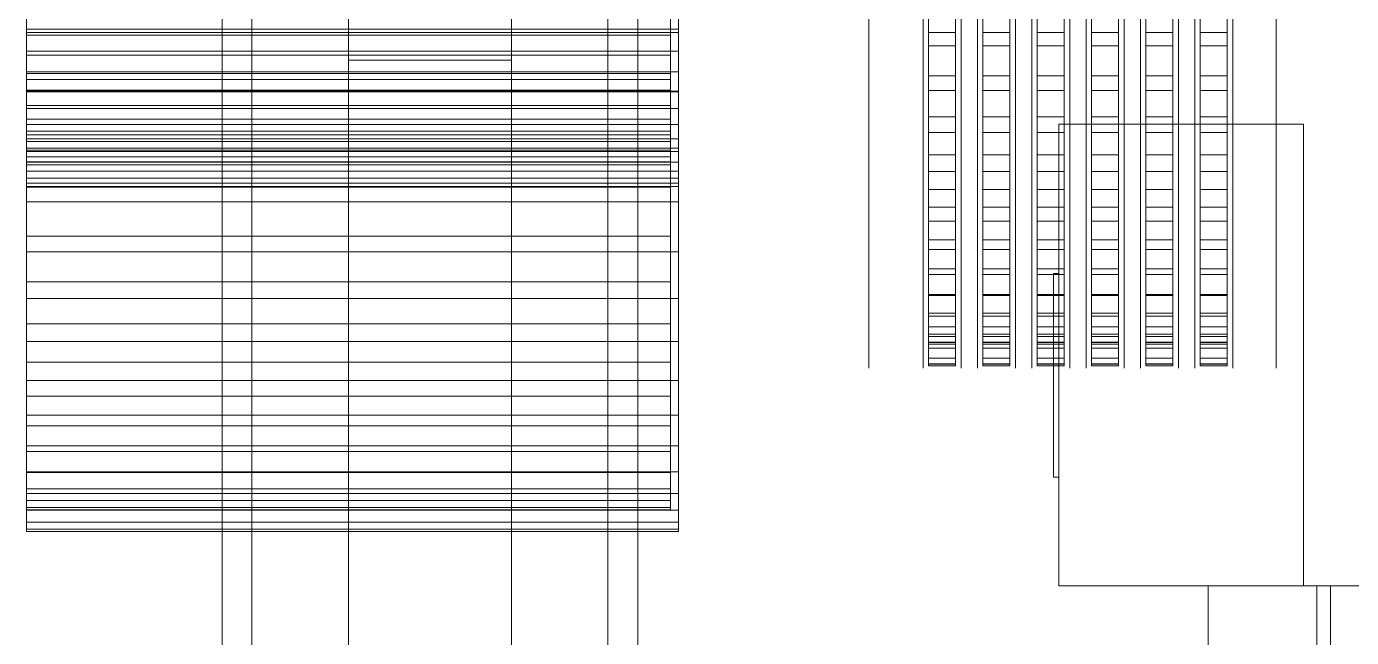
# Model space of a CAD drawing. Header units: millimetres. Extents: x -1970 to 34302, y -80068 to 6837.
# Drawn here: x -1970 to -1482.3, y -34739 to -34514 of the extents above; entities that cross this region are included whole.
import ezdxf

# ---------------------------------------------------------------- set-up
doc = ezdxf.new("R2010")
doc.units = ezdxf.units.MM
for name, color, linetype, lineweight in [('frontal_briquetadora', 7, 'Continuous', 0), ('frontal_mezcladora', 7, 'Continuous', 0), ('frontal_tolva', 7, 'Continuous', 0)]:
    doc.layers.add(name, color=color, linetype=linetype, lineweight=lineweight)

msp = doc.modelspace()

# ---------------------------------------------------------------- linework, layer by layer
at = {"layer": 'frontal_briquetadora'}
for p, q in [((-1970, -34493.494), (-1970, -34516.21)), ((-1730, -34493.494), (-1730, -34516.21)), ((-1660, -34499.116), (-1660, -34515.414)), ((-1640, -34499.116), (-1640, -34515.414)), ((-1638, -34499.229), (-1638, -34516.153)), ((-1628, -34499.229), (-1628, -34516.153)), ((-1626, -34499.116), (-1626, -34515.414)), ((-1620, -34499.116), (-1620, -34515.414)), ((-1618, -34499.229), (-1618, -34516.153)), ((-1608, -34499.229), (-1608, -34516.153)), ((-1606, -34499.116), (-1606, -34515.414)), ((-1600, -34499.116), (-1600, -34515.414)), ((-1598, -34499.229), (-1598, -34516.153)), ((-1588, -34499.229), (-1588, -34516.153)), ((-1586, -34499.116), (-1586, -34515.414)), ((-1580, -34499.116), (-1580, -34515.414)), ((-1578, -34499.229), (-1578, -34516.153)), ((-1568, -34499.229), (-1568, -34516.153)), ((-1566, -34499.116), (-1566, -34515.414)), ((-1560, -34499.116), (-1560, -34515.414)), ((-1558, -34499.229), (-1558, -34516.153)), ((-1548, -34499.229), (-1548, -34516.153)), ((-1546, -34499.116), (-1546, -34515.414)), ((-1540, -34499.116), (-1540, -34515.414)), ((-1538, -34499.229), (-1538, -34516.153)), ((-1528, -34499.229), (-1528, -34516.153)), ((-1526, -34499.116), (-1526, -34515.414)), ((-1510, -34499.116), (-1510, -34515.414)), ((-1638, -34503.727), (-1638, -34521.1)), ((-1638, -34630.227), (-1638, -34504.089)), ((-1628, -34503.727), (-1628, -34521.1)), ((-1628, -34630.227), (-1628, -34504.089)), ((-1618, -34503.727), (-1618, -34521.1)), ((-1618, -34630.227), (-1618, -34504.089)), ((-1608, -34503.727), (-1608, -34521.1)), ((-1608, -34630.227), (-1608, -34504.089)), ((-1598, -34503.727), (-1598, -34521.1)), ((-1598, -34630.227), (-1598, -34504.089)), ((-1588, -34503.727), (-1588, -34521.1)), ((-1588, -34630.227), (-1588, -34504.089)), ((-1578, -34503.727), (-1578, -34521.1)), ((-1578, -34630.227), (-1578, -34504.089)), ((-1568, -34503.727), (-1568, -34521.1)), ((-1568, -34630.227), (-1568, -34504.089)), ((-1558, -34503.727), (-1558, -34521.1)), ((-1558, -34630.227), (-1558, -34504.089)), ((-1548, -34503.727), (-1548, -34521.1)), ((-1548, -34630.227), (-1548, -34504.089)), ((-1538, -34503.727), (-1538, -34521.1)), ((-1538, -34630.227), (-1538, -34504.089)), ((-1528, -34503.727), (-1528, -34521.1)), ((-1528, -34630.227), (-1528, -34504.089)), ((-1970, -34514.934), (-1970, -34506.3)), ((-1970, -34517.193), (-1970, -34509.395)), ((-1733, -34517.193), (-1733, -34509.395)), ((-1730, -34514.934), (-1730, -34506.3)), ((-1660, -34507.535), (-1660, -34527.256)), ((-1510, -34507.535), (-1510, -34527.256)), ((-1970, -34512.184), (-1970, -34533.525)), ((-1970, -34523.074), (-1970, -34514.934)), ((-1970, -34514.934), (-1730, -34514.934)), ((-1733, -34512.184), (-1733, -34533.525)), ((-1730, -34523.074), (-1730, -34514.934)), ((-1640, -34512.628), (-1640, -34527.804)), ((-1638, -34638.207), (-1638, -34512.069)), ((-1628, -34638.207), (-1628, -34512.069)), ((-1626, -34512.628), (-1626, -34527.804)), ((-1620, -34512.628), (-1620, -34527.804)), ((-1618, -34638.207), (-1618, -34512.069)), ((-1608, -34638.207), (-1608, -34512.069)), ((-1606, -34512.628), (-1606, -34527.804)), ((-1600, -34512.628), (-1600, -34527.804)), ((-1598, -34638.207), (-1598, -34512.069)), ((-1588, -34638.207), (-1588, -34512.069)), ((-1586, -34512.628), (-1586, -34527.804)), ((-1580, -34512.628), (-1580, -34527.804)), ((-1578, -34638.207), (-1578, -34512.069)), ((-1568, -34638.207), (-1568, -34512.069)), ((-1566, -34512.628), (-1566, -34527.804)), ((-1560, -34512.628), (-1560, -34527.804)), ((-1558, -34638.207), (-1558, -34512.069)), ((-1548, -34638.207), (-1548, -34512.069)), ((-1546, -34512.628), (-1546, -34527.804)), ((-1540, -34512.628), (-1540, -34527.804)), ((-1538, -34638.207), (-1538, -34512.069)), ((-1528, -34638.207), (-1528, -34512.069)), ((-1526, -34512.628), (-1526, -34527.804)), ((-1970, -34516.21), (-1970, -34538.023)), ((-1970, -34516.21), (-1730, -34516.21)), ((-1970, -34524.49), (-1970, -34517.193)), ((-1970, -34517.193), (-1733, -34517.193)), ((-1733, -34524.49), (-1733, -34517.193)), ((-1730, -34516.21), (-1730, -34538.023)), ((-1660, -34515.414), (-1660, -34530.951)), ((-1640, -34515.414), (-1640, -34530.951)), ((-1638, -34516.153), (-1638, -34532.172)), ((-1638, -34516.153), (-1628, -34516.153)), ((-1628, -34516.153), (-1628, -34532.172)), ((-1626, -34515.414), (-1626, -34530.951)), ((-1620, -34515.414), (-1620, -34530.951)), ((-1618, -34516.153), (-1618, -34532.172)), ((-1618, -34516.153), (-1608, -34516.153)), ((-1608, -34516.153), (-1608, -34532.172)), ((-1606, -34515.414), (-1606, -34530.951)), ((-1600, -34515.414), (-1600, -34530.951)), ((-1598, -34516.153), (-1598, -34532.172)), ((-1598, -34516.153), (-1588, -34516.153)), ((-1588, -34516.153), (-1588, -34532.172)), ((-1586, -34515.414), (-1586, -34530.951)), ((-1580, -34515.414), (-1580, -34530.951)), ((-1578, -34516.153), (-1578, -34532.172)), ((-1578, -34516.153), (-1568, -34516.153)), ((-1568, -34516.153), (-1568, -34532.172)), ((-1566, -34515.414), (-1566, -34530.951)), ((-1560, -34515.414), (-1560, -34530.951)), ((-1558, -34516.153), (-1558, -34532.172)), ((-1558, -34516.153), (-1548, -34516.153)), ((-1548, -34516.153), (-1548, -34532.172)), ((-1546, -34515.414), (-1546, -34530.951)), ((-1540, -34515.414), (-1540, -34530.951)), ((-1538, -34516.153), (-1538, -34532.172)), ((-1538, -34516.153), (-1528, -34516.153)), ((-1528, -34516.153), (-1528, -34532.172)), ((-1526, -34515.414), (-1526, -34530.951)), ((-1510, -34515.414), (-1510, -34530.951)), ((-1970, -34530.691), (-1970, -34523.074)), ((-1970, -34523.074), (-1730, -34523.074)), ((-1970, -34531.258), (-1970, -34524.49)), ((-1970, -34524.49), (-1733, -34524.49)), ((-1733, -34531.258), (-1733, -34524.49)), ((-1730, -34530.691), (-1730, -34523.074)), ((-1638, -34521.1), (-1638, -34537.545)), ((-1638, -34521.1), (-1628, -34521.1)), ((-1628, -34521.1), (-1628, -34537.545)), ((-1618, -34521.1), (-1618, -34537.545)), ((-1618, -34521.1), (-1608, -34521.1)), ((-1608, -34521.1), (-1608, -34537.545)), ((-1598, -34521.1), (-1598, -34537.545)), ((-1598, -34521.1), (-1588, -34521.1)), ((-1588, -34521.1), (-1588, -34537.545)), ((-1578, -34521.1), (-1578, -34537.545)), ((-1578, -34521.1), (-1568, -34521.1)), ((-1568, -34521.1), (-1568, -34537.545)), ((-1558, -34521.1), (-1558, -34537.545)), ((-1558, -34521.1), (-1548, -34521.1)), ((-1548, -34521.1), (-1548, -34537.545)), ((-1538, -34521.1), (-1538, -34537.545)), ((-1538, -34521.1), (-1528, -34521.1)), ((-1528, -34521.1), (-1528, -34537.545)), ((-1660, -34527.256), (-1660, -34545.38)), ((-1640, -34527.804), (-1640, -34542.132)), ((-1626, -34527.804), (-1626, -34542.132)), ((-1620, -34527.804), (-1620, -34542.132)), ((-1606, -34527.804), (-1606, -34542.132)), ((-1600, -34527.804), (-1600, -34542.132)), ((-1586, -34527.804), (-1586, -34542.132)), ((-1580, -34527.804), (-1580, -34542.132)), ((-1566, -34527.804), (-1566, -34542.132)), ((-1560, -34527.804), (-1560, -34542.132)), ((-1546, -34527.804), (-1546, -34542.132)), ((-1540, -34527.804), (-1540, -34542.132)), ((-1526, -34527.804), (-1526, -34542.132)), ((-1510, -34527.256), (-1510, -34545.38)), ((-1970, -34537.757), (-1970, -34530.691)), ((-1970, -34530.691), (-1730, -34530.691)), ((-1970, -34537.473), (-1970, -34531.258)), ((-1970, -34531.258), (-1733, -34531.258)), ((-1970, -34533.525), (-1970, -34553.878)), ((-1970, -34533.525), (-1733, -34533.525)), ((-1733, -34537.473), (-1733, -34531.258)), ((-1733, -34533.525), (-1733, -34553.878)), ((-1730, -34537.757), (-1730, -34530.691)), ((-1660, -34530.951), (-1660, -34545.662)), ((-1640, -34530.951), (-1640, -34545.662)), ((-1638, -34532.172), (-1638, -34547.21)), ((-1638, -34532.172), (-1628, -34532.172)), ((-1628, -34532.172), (-1628, -34547.21)), ((-1626, -34530.951), (-1626, -34545.662)), ((-1620, -34530.951), (-1620, -34545.662)), ((-1618, -34532.172), (-1618, -34547.21)), ((-1618, -34532.172), (-1608, -34532.172)), ((-1608, -34532.172), (-1608, -34547.21)), ((-1606, -34530.951), (-1606, -34545.662)), ((-1600, -34530.951), (-1600, -34545.662)), ((-1598, -34532.172), (-1598, -34547.21)), ((-1598, -34532.172), (-1588, -34532.172)), ((-1588, -34532.172), (-1588, -34547.21)), ((-1586, -34530.951), (-1586, -34545.662)), ((-1580, -34530.951), (-1580, -34545.662)), ((-1578, -34532.172), (-1578, -34547.21)), ((-1578, -34532.172), (-1568, -34532.172)), ((-1568, -34532.172), (-1568, -34547.21)), ((-1566, -34530.951), (-1566, -34545.662)), ((-1560, -34530.951), (-1560, -34545.662)), ((-1558, -34532.172), (-1558, -34547.21)), ((-1558, -34532.172), (-1548, -34532.172)), ((-1548, -34532.172), (-1548, -34547.21)), ((-1546, -34530.951), (-1546, -34545.662)), ((-1540, -34530.951), (-1540, -34545.662)), ((-1538, -34532.172), (-1538, -34547.21)), ((-1538, -34532.172), (-1528, -34532.172)), ((-1528, -34532.172), (-1528, -34547.21)), ((-1526, -34530.951), (-1526, -34545.662)), ((-1510, -34530.951), (-1510, -34545.662)), ((-1970, -34543.11), (-1970, -34537.473)), ((-1970, -34537.473), (-1733, -34537.473)), ((-1970, -34544.245), (-1970, -34537.757)), ((-1970, -34537.757), (-1730, -34537.757)), ((-1970, -34538.023), (-1970, -34558.825)), ((-1970, -34538.023), (-1730, -34538.023)), ((-1733, -34543.11), (-1733, -34537.473)), ((-1730, -34544.245), (-1730, -34537.757)), ((-1730, -34538.023), (-1730, -34558.825)), ((-1638, -34537.545), (-1638, -34552.983)), ((-1638, -34537.545), (-1628, -34537.545)), ((-1628, -34537.545), (-1628, -34552.983)), ((-1618, -34537.545), (-1618, -34552.983)), ((-1618, -34537.545), (-1608, -34537.545)), ((-1608, -34537.545), (-1608, -34552.983)), ((-1598, -34537.545), (-1598, -34552.983)), ((-1598, -34537.545), (-1588, -34537.545)), ((-1588, -34537.545), (-1588, -34552.983)), ((-1578, -34537.545), (-1578, -34552.983)), ((-1578, -34537.545), (-1568, -34537.545)), ((-1568, -34537.545), (-1568, -34552.983)), ((-1558, -34537.545), (-1558, -34552.983)), ((-1558, -34537.545), (-1548, -34537.545)), ((-1548, -34537.545), (-1548, -34552.983)), ((-1538, -34537.545), (-1538, -34552.983)), ((-1538, -34537.545), (-1528, -34537.545)), ((-1528, -34537.545), (-1528, -34552.983)), ((-1970, -34548.149), (-1970, -34543.11)), ((-1970, -34543.11), (-1733, -34543.11)), ((-1970, -34550.13), (-1970, -34544.245)), ((-1970, -34544.245), (-1730, -34544.245)), ((-1733, -34548.149), (-1733, -34543.11)), ((-1730, -34550.13), (-1730, -34544.245)), ((-1640, -34542.132), (-1640, -34555.552)), ((-1626, -34542.132), (-1626, -34555.552)), ((-1620, -34542.132), (-1620, -34555.552)), ((-1606, -34542.132), (-1606, -34555.552)), ((-1600, -34542.132), (-1600, -34555.552)), ((-1586, -34542.132), (-1586, -34555.552)), ((-1580, -34542.132), (-1580, -34555.552)), ((-1566, -34542.132), (-1566, -34555.552)), ((-1560, -34542.132), (-1560, -34555.552)), ((-1546, -34542.132), (-1546, -34555.552)), ((-1540, -34542.132), (-1540, -34555.552)), ((-1526, -34542.132), (-1526, -34555.552)), ((-1970, -34552.572), (-1970, -34548.149)), ((-1970, -34548.149), (-1733, -34548.149)), ((-1733, -34552.572), (-1733, -34548.149)), ((-1660, -34545.38), (-1660, -34560.438)), ((-1660, -34545.662), (-1660, -34559.486)), ((-1640, -34545.662), (-1640, -34559.486)), ((-1638, -34547.21), (-1638, -34561.193)), ((-1638, -34547.21), (-1628, -34547.21)), ((-1628, -34547.21), (-1628, -34561.193)), ((-1626, -34545.662), (-1626, -34559.486)), ((-1620, -34545.662), (-1620, -34559.486)), ((-1618, -34547.21), (-1618, -34561.193)), ((-1618, -34547.21), (-1608, -34547.21)), ((-1608, -34547.21), (-1608, -34561.193)), ((-1606, -34545.662), (-1606, -34559.486)), ((-1600, -34545.662), (-1600, -34559.486)), ((-1598, -34547.21), (-1598, -34561.193)), ((-1598, -34547.21), (-1588, -34547.21)), ((-1588, -34547.21), (-1588, -34561.193)), ((-1586, -34545.662), (-1586, -34559.486)), ((-1580, -34545.662), (-1580, -34559.486)), ((-1578, -34547.21), (-1578, -34561.193)), ((-1578, -34547.21), (-1568, -34547.21)), ((-1568, -34547.21), (-1568, -34561.193)), ((-1566, -34545.662), (-1566, -34559.486)), ((-1560, -34545.662), (-1560, -34559.486)), ((-1558, -34547.21), (-1558, -34561.193)), ((-1558, -34547.21), (-1548, -34547.21)), ((-1548, -34547.21), (-1548, -34561.193)), ((-1546, -34545.662), (-1546, -34559.486)), ((-1540, -34545.662), (-1540, -34559.486)), ((-1538, -34547.21), (-1538, -34561.193)), ((-1538, -34547.21), (-1528, -34547.21)), ((-1528, -34547.21), (-1528, -34561.193)), ((-1526, -34545.662), (-1526, -34559.486)), ((-1510, -34545.38), (-1510, -34560.438)), ((-1510, -34545.662), (-1510, -34559.486)), ((-1970, -34555.391), (-1970, -34550.13)), ((-1970, -34550.13), (-1730, -34550.13)), ((-1970, -34556.361), (-1970, -34552.572)), ((-1970, -34552.572), (-1733, -34552.572)), ((-1970, -34553.878), (-1970, -34573.144)), ((-1970, -34553.878), (-1733, -34553.878)), ((-1733, -34556.361), (-1733, -34552.572)), ((-1733, -34553.878), (-1733, -34573.144)), ((-1730, -34555.391), (-1730, -34550.13)), ((-1638, -34552.983), (-1638, -34567.338)), ((-1638, -34552.983), (-1628, -34552.983)), ((-1628, -34552.983), (-1628, -34567.338)), ((-1618, -34552.983), (-1618, -34567.338)), ((-1618, -34552.983), (-1608, -34552.983)), ((-1608, -34552.983), (-1608, -34567.338)), ((-1598, -34552.983), (-1598, -34567.338)), ((-1598, -34552.983), (-1588, -34552.983)), ((-1588, -34552.983), (-1588, -34567.338)), ((-1578, -34552.983), (-1578, -34567.338)), ((-1578, -34552.983), (-1568, -34552.983)), ((-1568, -34552.983), (-1568, -34567.338)), ((-1558, -34552.983), (-1558, -34567.338)), ((-1558, -34552.983), (-1548, -34552.983)), ((-1548, -34552.983), (-1548, -34567.338)), ((-1538, -34552.983), (-1538, -34567.338)), ((-1538, -34552.983), (-1528, -34552.983)), ((-1528, -34552.983), (-1528, -34567.338)), ((-1970, -34560.008), (-1970, -34555.391)), ((-1970, -34555.391), (-1730, -34555.391)), ((-1970, -34559.502), (-1970, -34556.361)), ((-1970, -34556.361), (-1733, -34556.361)), ((-1970, -34558.825), (-1970, -34578.517)), ((-1970, -34558.825), (-1730, -34558.825)), ((-1733, -34559.502), (-1733, -34556.361)), ((-1730, -34560.008), (-1730, -34555.391)), ((-1730, -34558.825), (-1730, -34578.517)), ((-1640, -34555.552), (-1640, -34568.006)), ((-1626, -34555.552), (-1626, -34568.006)), ((-1620, -34555.552), (-1620, -34568.006)), ((-1606, -34555.552), (-1606, -34568.006)), ((-1600, -34555.552), (-1600, -34568.006)), ((-1586, -34555.552), (-1586, -34568.006)), ((-1580, -34555.552), (-1580, -34568.006)), ((-1566, -34555.552), (-1566, -34568.006)), ((-1560, -34555.552), (-1560, -34568.006)), ((-1546, -34555.552), (-1546, -34568.006)), ((-1540, -34555.552), (-1540, -34568.006)), ((-1526, -34555.552), (-1526, -34568.006)), ((-1970, -34561.983), (-1970, -34559.502)), ((-1970, -34559.502), (-1733, -34559.502)), ((-1970, -34563.963), (-1970, -34560.008)), ((-1970, -34560.008), (-1730, -34560.008)), ((-1970, -34563.796), (-1970, -34561.983)), ((-1970, -34561.983), (-1733, -34561.983)), ((-1970, -34564.933), (-1970, -34563.796)), ((-1970, -34563.796), (-1733, -34563.796)), ((-1733, -34561.983), (-1733, -34559.502)), ((-1733, -34563.796), (-1733, -34561.983)), ((-1733, -34564.933), (-1733, -34563.796)), ((-1730, -34563.963), (-1730, -34560.008)), ((-1660, -34559.486), (-1660, -34572.368)), ((-1660, -34560.438), (-1660, -34571.209)), ((-1640, -34559.486), (-1640, -34572.368)), ((-1638, -34561.193), (-1638, -34574.054)), ((-1638, -34561.193), (-1628, -34561.193)), ((-1628, -34561.193), (-1628, -34574.054)), ((-1626, -34559.486), (-1626, -34572.368)), ((-1620, -34559.486), (-1620, -34572.368)), ((-1618, -34561.193), (-1618, -34574.054)), ((-1618, -34561.193), (-1608, -34561.193)), ((-1608, -34561.193), (-1608, -34574.054)), ((-1606, -34559.486), (-1606, -34572.368)), ((-1600, -34559.486), (-1600, -34572.368)), ((-1598, -34561.193), (-1598, -34574.054)), ((-1598, -34561.193), (-1588, -34561.193)), ((-1588, -34561.193), (-1588, -34574.054)), ((-1586, -34559.486), (-1586, -34572.368)), ((-1580, -34559.486), (-1580, -34572.368)), ((-1578, -34561.193), (-1578, -34574.054)), ((-1578, -34561.193), (-1568, -34561.193)), ((-1568, -34561.193), (-1568, -34574.054)), ((-1566, -34559.486), (-1566, -34572.368)), ((-1560, -34559.486), (-1560, -34572.368)), ((-1558, -34561.193), (-1558, -34574.054)), ((-1558, -34561.193), (-1548, -34561.193)), ((-1548, -34561.193), (-1548, -34574.054)), ((-1546, -34559.486), (-1546, -34572.368)), ((-1540, -34559.486), (-1540, -34572.368)), ((-1538, -34561.193), (-1538, -34574.054)), ((-1538, -34561.193), (-1528, -34561.193)), ((-1528, -34561.193), (-1528, -34574.054)), ((-1526, -34559.486), (-1526, -34572.368)), ((-1510, -34559.486), (-1510, -34572.368)), ((-1510, -34560.438), (-1510, -34571.209)), ((-1970, -34567.242), (-1970, -34563.963)), ((-1970, -34563.963), (-1730, -34563.963)), ((-1970, -34691.071), (-1970, -34564.933)), ((-1970, -34564.933), (-1733, -34564.933)), ((-1970, -34569.833), (-1970, -34567.242)), ((-1970, -34567.242), (-1730, -34567.242)), ((-1733, -34691.071), (-1733, -34564.933)), ((-1730, -34567.242), (-1730, -34563.963)), ((-1730, -34569.833), (-1730, -34567.242)), ((-1640, -34568.006), (-1640, -34579.441)), ((-1638, -34567.338), (-1638, -34580.54)), ((-1638, -34567.338), (-1628, -34567.338)), ((-1628, -34567.338), (-1628, -34580.54)), ((-1626, -34568.006), (-1626, -34579.441)), ((-1620, -34568.006), (-1620, -34579.441)), ((-1618, -34567.338), (-1618, -34580.54)), ((-1618, -34567.338), (-1608, -34567.338)), ((-1608, -34567.338), (-1608, -34580.54)), ((-1606, -34568.006), (-1606, -34579.441)), ((-1600, -34568.006), (-1600, -34579.441)), ((-1598, -34567.338), (-1598, -34580.54)), ((-1598, -34567.338), (-1588, -34567.338)), ((-1588, -34567.338), (-1588, -34580.54)), ((-1586, -34568.006), (-1586, -34579.441)), ((-1580, -34568.006), (-1580, -34579.441)), ((-1578, -34567.338), (-1578, -34580.54)), ((-1578, -34567.338), (-1568, -34567.338)), ((-1568, -34567.338), (-1568, -34580.54)), ((-1566, -34568.006), (-1566, -34579.441)), ((-1560, -34568.006), (-1560, -34579.441)), ((-1558, -34567.338), (-1558, -34580.54)), ((-1558, -34567.338), (-1548, -34567.338)), ((-1548, -34567.338), (-1548, -34580.54)), ((-1546, -34568.006), (-1546, -34579.441)), ((-1540, -34568.006), (-1540, -34579.441)), ((-1538, -34567.338), (-1538, -34580.54)), ((-1538, -34567.338), (-1528, -34567.338)), ((-1528, -34567.338), (-1528, -34580.54)), ((-1526, -34568.006), (-1526, -34579.441)), ((-1970, -34571.725), (-1970, -34569.833)), ((-1970, -34569.833), (-1730, -34569.833)), ((-1970, -34572.912), (-1970, -34571.725)), ((-1970, -34571.725), (-1730, -34571.725)), ((-1970, -34699.05), (-1970, -34572.912)), ((-1970, -34572.912), (-1730, -34572.912)), ((-1970, -34573.144), (-1970, -34591.229)), ((-1970, -34573.144), (-1733, -34573.144)), ((-1733, -34573.144), (-1733, -34591.229)), ((-1730, -34571.725), (-1730, -34569.833)), ((-1730, -34572.912), (-1730, -34571.725)), ((-1730, -34699.05), (-1730, -34572.912)), ((-1660, -34571.209), (-1660, -34576.823)), ((-1660, -34572.368), (-1660, -34584.253)), ((-1640, -34572.368), (-1640, -34584.253)), ((-1626, -34572.368), (-1626, -34584.253)), ((-1620, -34572.368), (-1620, -34584.253)), ((-1606, -34572.368), (-1606, -34584.253)), ((-1600, -34572.368), (-1600, -34584.253)), ((-1586, -34572.368), (-1586, -34584.253)), ((-1580, -34572.368), (-1580, -34584.253)), ((-1566, -34572.368), (-1566, -34584.253)), ((-1560, -34572.368), (-1560, -34584.253)), ((-1546, -34572.368), (-1546, -34584.253)), ((-1540, -34572.368), (-1540, -34584.253)), ((-1526, -34572.368), (-1526, -34584.253)), ((-1510, -34571.209), (-1510, -34576.823)), ((-1510, -34572.368), (-1510, -34584.253)), ((-1970, -34578.517), (-1970, -34597.002)), ((-1970, -34578.517), (-1730, -34578.517)), ((-1730, -34578.517), (-1730, -34597.002)), ((-1638, -34574.054), (-1638, -34585.73)), ((-1638, -34574.054), (-1628, -34574.054)), ((-1628, -34574.054), (-1628, -34585.73)), ((-1618, -34574.054), (-1618, -34585.73)), ((-1618, -34574.054), (-1608, -34574.054)), ((-1608, -34574.054), (-1608, -34585.73)), ((-1598, -34574.054), (-1598, -34585.73)), ((-1598, -34574.054), (-1588, -34574.054)), ((-1588, -34574.054), (-1588, -34585.73)), ((-1578, -34574.054), (-1578, -34585.73)), ((-1578, -34574.054), (-1568, -34574.054)), ((-1568, -34574.054), (-1568, -34585.73)), ((-1558, -34574.054), (-1558, -34585.73)), ((-1558, -34574.054), (-1548, -34574.054)), ((-1548, -34574.054), (-1548, -34585.73)), ((-1538, -34574.054), (-1538, -34585.73)), ((-1538, -34574.054), (-1528, -34574.054)), ((-1528, -34574.054), (-1528, -34585.73)), ((-1640, -34579.441), (-1640, -34589.808)), ((-1638, -34580.54), (-1638, -34592.527)), ((-1638, -34580.54), (-1628, -34580.54)), ((-1628, -34580.54), (-1628, -34592.527)), ((-1626, -34579.441), (-1626, -34589.808)), ((-1620, -34579.441), (-1620, -34589.808)), ((-1618, -34580.54), (-1618, -34592.527)), ((-1618, -34580.54), (-1608, -34580.54)), ((-1608, -34580.54), (-1608, -34592.527)), ((-1606, -34579.441), (-1606, -34589.808)), ((-1600, -34579.441), (-1600, -34589.808)), ((-1598, -34580.54), (-1598, -34592.527)), ((-1598, -34580.54), (-1588, -34580.54)), ((-1588, -34580.54), (-1588, -34592.527)), ((-1586, -34579.441), (-1586, -34589.808)), ((-1580, -34579.441), (-1580, -34589.808)), ((-1578, -34580.54), (-1578, -34592.527)), ((-1578, -34580.54), (-1568, -34580.54)), ((-1568, -34580.54), (-1568, -34592.527)), ((-1566, -34579.441), (-1566, -34589.808)), ((-1560, -34579.441), (-1560, -34589.808)), ((-1558, -34580.54), (-1558, -34592.527)), ((-1558, -34580.54), (-1548, -34580.54)), ((-1548, -34580.54), (-1548, -34592.527)), ((-1546, -34579.441), (-1546, -34589.808)), ((-1540, -34579.441), (-1540, -34589.808)), ((-1538, -34580.54), (-1538, -34592.527)), ((-1538, -34580.54), (-1528, -34580.54)), ((-1528, -34580.54), (-1528, -34592.527)), ((-1526, -34579.441), (-1526, -34589.808)), ((-1660, -34584.253), (-1660, -34595.094)), ((-1640, -34584.253), (-1640, -34595.094)), ((-1638, -34585.73), (-1638, -34596.164)), ((-1638, -34585.73), (-1628, -34585.73)), ((-1628, -34585.73), (-1628, -34596.164)), ((-1626, -34584.253), (-1626, -34595.094)), ((-1620, -34584.253), (-1620, -34595.094)), ((-1618, -34585.73), (-1618, -34596.164)), ((-1618, -34585.73), (-1608, -34585.73)), ((-1608, -34585.73), (-1608, -34596.164)), ((-1606, -34584.253), (-1606, -34595.094)), ((-1600, -34584.253), (-1600, -34595.094)), ((-1598, -34585.73), (-1598, -34596.164)), ((-1598, -34585.73), (-1588, -34585.73)), ((-1588, -34585.73), (-1588, -34596.164)), ((-1586, -34584.253), (-1586, -34595.094)), ((-1580, -34584.253), (-1580, -34595.094)), ((-1578, -34585.73), (-1578, -34596.164)), ((-1578, -34585.73), (-1568, -34585.73)), ((-1568, -34585.73), (-1568, -34596.164)), ((-1566, -34584.253), (-1566, -34595.094)), ((-1560, -34584.253), (-1560, -34595.094)), ((-1558, -34585.73), (-1558, -34596.164)), ((-1558, -34585.73), (-1548, -34585.73)), ((-1548, -34585.73), (-1548, -34596.164)), ((-1546, -34584.253), (-1546, -34595.094)), ((-1540, -34584.253), (-1540, -34595.094)), ((-1538, -34585.73), (-1538, -34596.164)), ((-1538, -34585.73), (-1528, -34585.73)), ((-1528, -34585.73), (-1528, -34596.164)), ((-1526, -34584.253), (-1526, -34595.094)), ((-1510, -34584.253), (-1510, -34595.094)), ((-1970, -34591.229), (-1970, -34608.046)), ((-1970, -34591.229), (-1733, -34591.229)), ((-1733, -34591.229), (-1733, -34608.046)), ((-1640, -34589.808), (-1640, -34599.062)), ((-1638, -34592.527), (-1638, -34603.238)), ((-1638, -34592.527), (-1628, -34592.527)), ((-1628, -34592.527), (-1628, -34603.238)), ((-1626, -34589.808), (-1626, -34599.062)), ((-1620, -34589.808), (-1620, -34599.062)), ((-1618, -34592.527), (-1618, -34603.238)), ((-1618, -34592.527), (-1608, -34592.527)), ((-1608, -34592.527), (-1608, -34603.238)), ((-1606, -34589.808), (-1606, -34599.062)), ((-1600, -34589.808), (-1600, -34599.062)), ((-1598, -34592.527), (-1598, -34603.238)), ((-1598, -34592.527), (-1588, -34592.527)), ((-1588, -34592.527), (-1588, -34603.238)), ((-1586, -34589.808), (-1586, -34599.062)), ((-1580, -34589.808), (-1580, -34599.062)), ((-1578, -34592.527), (-1578, -34603.238)), ((-1578, -34592.527), (-1568, -34592.527)), ((-1568, -34592.527), (-1568, -34603.238)), ((-1566, -34589.808), (-1566, -34599.062)), ((-1560, -34589.808), (-1560, -34599.062)), ((-1558, -34592.527), (-1558, -34603.238)), ((-1558, -34592.527), (-1548, -34592.527)), ((-1548, -34592.527), (-1548, -34603.238)), ((-1546, -34589.808), (-1546, -34599.062)), ((-1540, -34589.808), (-1540, -34599.062)), ((-1538, -34592.527), (-1538, -34603.238)), ((-1538, -34592.527), (-1528, -34592.527)), ((-1528, -34592.527), (-1528, -34603.238)), ((-1526, -34589.808), (-1526, -34599.062)), ((-1970, -34597.002), (-1970, -34614.191)), ((-1970, -34597.002), (-1730, -34597.002)), ((-1730, -34597.002), (-1730, -34614.191)), ((-1660, -34595.094), (-1660, -34604.846)), ((-1640, -34595.094), (-1640, -34604.846)), ((-1638, -34596.164), (-1638, -34605.306)), ((-1638, -34596.164), (-1628, -34596.164)), ((-1628, -34596.164), (-1628, -34605.306)), ((-1626, -34595.094), (-1626, -34604.846)), ((-1620, -34595.094), (-1620, -34604.846)), ((-1618, -34596.164), (-1618, -34605.306)), ((-1618, -34596.164), (-1608, -34596.164)), ((-1608, -34596.164), (-1608, -34605.306)), ((-1606, -34595.094), (-1606, -34604.846)), ((-1600, -34595.094), (-1600, -34604.846)), ((-1598, -34596.164), (-1598, -34605.306)), ((-1598, -34596.164), (-1588, -34596.164)), ((-1588, -34596.164), (-1588, -34605.306)), ((-1586, -34595.094), (-1586, -34604.846)), ((-1580, -34595.094), (-1580, -34604.846)), ((-1578, -34596.164), (-1578, -34605.306)), ((-1578, -34596.164), (-1568, -34596.164)), ((-1568, -34596.164), (-1568, -34605.306)), ((-1566, -34595.094), (-1566, -34604.846)), ((-1560, -34595.094), (-1560, -34604.846)), ((-1558, -34596.164), (-1558, -34605.306)), ((-1558, -34596.164), (-1548, -34596.164)), ((-1548, -34596.164), (-1548, -34605.306)), ((-1546, -34595.094), (-1546, -34604.846)), ((-1540, -34595.094), (-1540, -34604.846)), ((-1538, -34596.164), (-1538, -34605.306)), ((-1538, -34596.164), (-1528, -34596.164)), ((-1528, -34596.164), (-1528, -34605.306)), ((-1526, -34595.094), (-1526, -34604.846)), ((-1510, -34595.094), (-1510, -34604.846)), ((-1640, -34599.062), (-1640, -34607.164)), ((-1626, -34599.062), (-1626, -34607.164)), ((-1620, -34599.062), (-1620, -34607.164)), ((-1606, -34599.062), (-1606, -34607.164)), ((-1600, -34599.062), (-1600, -34607.164)), ((-1586, -34599.062), (-1586, -34607.164)), ((-1580, -34599.062), (-1580, -34607.164)), ((-1566, -34599.062), (-1566, -34607.164)), ((-1560, -34599.062), (-1560, -34607.164)), ((-1546, -34599.062), (-1546, -34607.164)), ((-1540, -34599.062), (-1540, -34607.164)), ((-1526, -34599.062), (-1526, -34607.164)), ((-1660, -34604.846), (-1660, -34613.468)), ((-1640, -34604.846), (-1640, -34613.468)), ((-1640, -34607.164), (-1640, -34614.079)), ((-1638, -34603.238), (-1638, -34612.623)), ((-1638, -34603.238), (-1628, -34603.238)), ((-1638, -34605.306), (-1638, -34613.112)), ((-1638, -34605.306), (-1628, -34605.306)), ((-1628, -34603.238), (-1628, -34612.623)), ((-1628, -34605.306), (-1628, -34613.112)), ((-1626, -34604.846), (-1626, -34613.468)), ((-1626, -34607.164), (-1626, -34614.079)), ((-1620, -34604.846), (-1620, -34613.468)), ((-1620, -34607.164), (-1620, -34614.079)), ((-1618, -34603.238), (-1618, -34612.623)), ((-1618, -34603.238), (-1608, -34603.238)), ((-1618, -34605.306), (-1618, -34613.112)), ((-1618, -34605.306), (-1608, -34605.306)), ((-1608, -34603.238), (-1608, -34612.623)), ((-1608, -34605.306), (-1608, -34613.112)), ((-1606, -34604.846), (-1606, -34613.468)), ((-1606, -34607.164), (-1606, -34614.079)), ((-1600, -34604.846), (-1600, -34613.468)), ((-1600, -34607.164), (-1600, -34614.079)), ((-1598, -34603.238), (-1598, -34612.623)), ((-1598, -34603.238), (-1588, -34603.238)), ((-1598, -34605.306), (-1598, -34613.112)), ((-1598, -34605.306), (-1588, -34605.306)), ((-1588, -34603.238), (-1588, -34612.623)), ((-1588, -34605.306), (-1588, -34613.112)), ((-1586, -34604.846), (-1586, -34613.468)), ((-1586, -34607.164), (-1586, -34614.079)), ((-1580, -34604.846), (-1580, -34613.468)), ((-1580, -34607.164), (-1580, -34614.079)), ((-1578, -34603.238), (-1578, -34612.623)), ((-1578, -34603.238), (-1568, -34603.238)), ((-1578, -34605.306), (-1578, -34613.112)), ((-1578, -34605.306), (-1568, -34605.306)), ((-1568, -34603.238), (-1568, -34612.623)), ((-1568, -34605.306), (-1568, -34613.112)), ((-1566, -34604.846), (-1566, -34613.468)), ((-1566, -34607.164), (-1566, -34614.079)), ((-1560, -34604.846), (-1560, -34613.468)), ((-1560, -34607.164), (-1560, -34614.079)), ((-1558, -34603.238), (-1558, -34612.623)), ((-1558, -34603.238), (-1548, -34603.238)), ((-1558, -34605.306), (-1558, -34613.112)), ((-1558, -34605.306), (-1548, -34605.306)), ((-1548, -34603.238), (-1548, -34612.623)), ((-1548, -34605.306), (-1548, -34613.112)), ((-1546, -34604.846), (-1546, -34613.468)), ((-1546, -34607.164), (-1546, -34614.079)), ((-1540, -34604.846), (-1540, -34613.468)), ((-1540, -34607.164), (-1540, -34614.079)), ((-1538, -34603.238), (-1538, -34612.623)), ((-1538, -34603.238), (-1528, -34603.238)), ((-1538, -34605.306), (-1538, -34613.112)), ((-1538, -34605.306), (-1528, -34605.306)), ((-1528, -34603.238), (-1528, -34612.623)), ((-1528, -34605.306), (-1528, -34613.112)), ((-1526, -34604.846), (-1526, -34613.468)), ((-1526, -34607.164), (-1526, -34614.079)), ((-1510, -34604.846), (-1510, -34613.468)), ((-1970, -34608.046), (-1970, -34623.513)), ((-1970, -34608.046), (-1733, -34608.046)), ((-1733, -34608.046), (-1733, -34623.513)), ((-1638, -34612.623), (-1638, -34620.636)), ((-1638, -34612.623), (-1628, -34612.623)), ((-1628, -34612.623), (-1628, -34620.636)), ((-1618, -34612.623), (-1618, -34620.636)), ((-1618, -34612.623), (-1608, -34612.623)), ((-1608, -34612.623), (-1608, -34620.636)), ((-1598, -34612.623), (-1598, -34620.636)), ((-1598, -34612.623), (-1588, -34612.623)), ((-1588, -34612.623), (-1588, -34620.636)), ((-1578, -34612.623), (-1578, -34620.636)), ((-1578, -34612.623), (-1568, -34612.623)), ((-1568, -34612.623), (-1568, -34620.636)), ((-1558, -34612.623), (-1558, -34620.636)), ((-1558, -34612.623), (-1548, -34612.623)), ((-1548, -34612.623), (-1548, -34620.636)), ((-1538, -34612.623), (-1538, -34620.636)), ((-1538, -34612.623), (-1528, -34612.623)), ((-1528, -34612.623), (-1528, -34620.636)), ((-1970, -34614.191), (-1970, -34630)), ((-1970, -34614.191), (-1730, -34614.191)), ((-1730, -34614.191), (-1730, -34630)), ((-1660, -34613.468), (-1660, -34620.925)), ((-1640, -34613.468), (-1640, -34620.925)), ((-1640, -34614.079), (-1640, -34619.778)), ((-1638, -34613.112), (-1638, -34619.543)), ((-1638, -34613.112), (-1628, -34613.112)), ((-1628, -34613.112), (-1628, -34619.543)), ((-1626, -34613.468), (-1626, -34620.925)), ((-1626, -34614.079), (-1626, -34619.778)), ((-1620, -34613.468), (-1620, -34620.925)), ((-1620, -34614.079), (-1620, -34619.778)), ((-1618, -34613.112), (-1618, -34619.543)), ((-1618, -34613.112), (-1608, -34613.112)), ((-1608, -34613.112), (-1608, -34619.543)), ((-1606, -34613.468), (-1606, -34620.925)), ((-1606, -34614.079), (-1606, -34619.778)), ((-1600, -34613.468), (-1600, -34620.925)), ((-1600, -34614.079), (-1600, -34619.778)), ((-1598, -34613.112), (-1598, -34619.543)), ((-1598, -34613.112), (-1588, -34613.112)), ((-1588, -34613.112), (-1588, -34619.543)), ((-1586, -34613.468), (-1586, -34620.925)), ((-1586, -34614.079), (-1586, -34619.778)), ((-1580, -34613.468), (-1580, -34620.925)), ((-1580, -34614.079), (-1580, -34619.778)), ((-1578, -34613.112), (-1578, -34619.543)), ((-1578, -34613.112), (-1568, -34613.112)), ((-1568, -34613.112), (-1568, -34619.543)), ((-1566, -34613.468), (-1566, -34620.925)), ((-1566, -34614.079), (-1566, -34619.778)), ((-1560, -34613.468), (-1560, -34620.925)), ((-1560, -34614.079), (-1560, -34619.778)), ((-1558, -34613.112), (-1558, -34619.543)), ((-1558, -34613.112), (-1548, -34613.112)), ((-1548, -34613.112), (-1548, -34619.543)), ((-1546, -34613.468), (-1546, -34620.925)), ((-1546, -34614.079), (-1546, -34619.778)), ((-1540, -34613.468), (-1540, -34620.925)), ((-1540, -34614.079), (-1540, -34619.778)), ((-1538, -34613.112), (-1538, -34619.543)), ((-1538, -34613.112), (-1528, -34613.112)), ((-1528, -34613.112), (-1528, -34619.543)), ((-1526, -34613.468), (-1526, -34620.925)), ((-1526, -34614.079), (-1526, -34619.778)), ((-1510, -34613.468), (-1510, -34620.925)), ((-1660, -34620.925), (-1660, -34627.187)), ((-1640, -34619.778), (-1640, -34624.236)), ((-1640, -34620.925), (-1640, -34627.187)), ((-1638, -34619.543), (-1638, -34624.568)), ((-1638, -34619.543), (-1628, -34619.543)), ((-1638, -34620.636), (-1638, -34627.238)), ((-1638, -34620.636), (-1628, -34620.636)), ((-1628, -34619.543), (-1628, -34624.568)), ((-1628, -34620.636), (-1628, -34627.238)), ((-1626, -34619.778), (-1626, -34624.236)), ((-1626, -34620.925), (-1626, -34627.187)), ((-1620, -34619.778), (-1620, -34624.236)), ((-1620, -34620.925), (-1620, -34627.187)), ((-1618, -34619.543), (-1618, -34624.568)), ((-1618, -34619.543), (-1608, -34619.543)), ((-1618, -34620.636), (-1618, -34627.238)), ((-1618, -34620.636), (-1608, -34620.636)), ((-1608, -34619.543), (-1608, -34624.568)), ((-1608, -34620.636), (-1608, -34627.238)), ((-1606, -34619.778), (-1606, -34624.236)), ((-1606, -34620.925), (-1606, -34627.187)), ((-1600, -34619.778), (-1600, -34624.236)), ((-1600, -34620.925), (-1600, -34627.187)), ((-1598, -34619.543), (-1598, -34624.568)), ((-1598, -34619.543), (-1588, -34619.543)), ((-1598, -34620.636), (-1598, -34627.238)), ((-1598, -34620.636), (-1588, -34620.636)), ((-1588, -34619.543), (-1588, -34624.568)), ((-1588, -34620.636), (-1588, -34627.238)), ((-1586, -34619.778), (-1586, -34624.236)), ((-1586, -34620.925), (-1586, -34627.187)), ((-1580, -34619.778), (-1580, -34624.236)), ((-1580, -34620.925), (-1580, -34627.187)), ((-1578, -34619.543), (-1578, -34624.568)), ((-1578, -34619.543), (-1568, -34619.543)), ((-1578, -34620.636), (-1578, -34627.238)), ((-1578, -34620.636), (-1568, -34620.636)), ((-1568, -34619.543), (-1568, -34624.568)), ((-1568, -34620.636), (-1568, -34627.238)), ((-1566, -34619.778), (-1566, -34624.236)), ((-1566, -34620.925), (-1566, -34627.187)), ((-1560, -34619.778), (-1560, -34624.236)), ((-1560, -34620.925), (-1560, -34627.187)), ((-1558, -34619.543), (-1558, -34624.568)), ((-1558, -34619.543), (-1548, -34619.543)), ((-1558, -34620.636), (-1558, -34627.238)), ((-1558, -34620.636), (-1548, -34620.636)), ((-1548, -34619.543), (-1548, -34624.568)), ((-1548, -34620.636), (-1548, -34627.238)), ((-1546, -34619.778), (-1546, -34624.236)), ((-1546, -34620.925), (-1546, -34627.187)), ((-1540, -34619.778), (-1540, -34624.236)), ((-1540, -34620.925), (-1540, -34627.187)), ((-1538, -34619.543), (-1538, -34624.568)), ((-1538, -34619.543), (-1528, -34619.543)), ((-1538, -34620.636), (-1538, -34627.238)), ((-1538, -34620.636), (-1528, -34620.636)), ((-1528, -34619.543), (-1528, -34624.568)), ((-1528, -34620.636), (-1528, -34627.238)), ((-1526, -34619.778), (-1526, -34624.236)), ((-1526, -34620.925), (-1526, -34627.187)), ((-1510, -34620.925), (-1510, -34627.187)), ((-1970, -34623.513), (-1970, -34637.555)), ((-1970, -34623.513), (-1733, -34623.513)), ((-1733, -34623.513), (-1733, -34637.555)), ((-1660, -34627.187), (-1660, -34632.228)), ((-1640, -34624.236), (-1640, -34627.433)), ((-1640, -34627.187), (-1640, -34632.228)), ((-1638, -34624.568), (-1638, -34628.163)), ((-1638, -34624.568), (-1628, -34624.568)), ((-1638, -34627.238), (-1638, -34632.397)), ((-1638, -34627.238), (-1628, -34627.238)), ((-1628, -34624.568), (-1628, -34628.163)), ((-1628, -34627.238), (-1628, -34632.397)), ((-1626, -34624.236), (-1626, -34627.433)), ((-1626, -34627.187), (-1626, -34632.228)), ((-1620, -34624.236), (-1620, -34627.433)), ((-1620, -34627.187), (-1620, -34632.228)), ((-1618, -34624.568), (-1618, -34628.163)), ((-1618, -34624.568), (-1608, -34624.568)), ((-1618, -34627.238), (-1618, -34632.397)), ((-1618, -34627.238), (-1608, -34627.238)), ((-1608, -34624.568), (-1608, -34628.163)), ((-1608, -34627.238), (-1608, -34632.397)), ((-1606, -34624.236), (-1606, -34627.433)), ((-1606, -34627.187), (-1606, -34632.228)), ((-1600, -34624.236), (-1600, -34627.433)), ((-1600, -34627.187), (-1600, -34632.228)), ((-1598, -34624.568), (-1598, -34628.163)), ((-1598, -34624.568), (-1588, -34624.568)), ((-1598, -34627.238), (-1598, -34632.397)), ((-1598, -34627.238), (-1588, -34627.238)), ((-1588, -34624.568), (-1588, -34628.163)), ((-1588, -34627.238), (-1588, -34632.397)), ((-1586, -34624.236), (-1586, -34627.433)), ((-1586, -34627.187), (-1586, -34632.228)), ((-1580, -34624.236), (-1580, -34627.433)), ((-1580, -34627.187), (-1580, -34632.228)), ((-1578, -34624.568), (-1578, -34628.163)), ((-1578, -34624.568), (-1568, -34624.568)), ((-1578, -34627.238), (-1578, -34632.397)), ((-1578, -34627.238), (-1568, -34627.238)), ((-1568, -34624.568), (-1568, -34628.163)), ((-1568, -34627.238), (-1568, -34632.397)), ((-1566, -34624.236), (-1566, -34627.433)), ((-1566, -34627.187), (-1566, -34632.228)), ((-1560, -34624.236), (-1560, -34627.433)), ((-1560, -34627.187), (-1560, -34632.228)), ((-1558, -34624.568), (-1558, -34628.163)), ((-1558, -34624.568), (-1548, -34624.568)), ((-1558, -34627.238), (-1558, -34632.397)), ((-1558, -34627.238), (-1548, -34627.238)), ((-1548, -34624.568), (-1548, -34628.163)), ((-1548, -34627.238), (-1548, -34632.397)), ((-1546, -34624.236), (-1546, -34627.433)), ((-1546, -34627.187), (-1546, -34632.228)), ((-1540, -34624.236), (-1540, -34627.433)), ((-1540, -34627.187), (-1540, -34632.228)), ((-1538, -34624.568), (-1538, -34628.163)), ((-1538, -34624.568), (-1528, -34624.568)), ((-1538, -34627.238), (-1538, -34632.397)), ((-1538, -34627.238), (-1528, -34627.238)), ((-1528, -34624.568), (-1528, -34628.163)), ((-1528, -34627.238), (-1528, -34632.397)), ((-1526, -34624.236), (-1526, -34627.433)), ((-1526, -34627.187), (-1526, -34632.228)), ((-1510, -34627.187), (-1510, -34632.228)), ((-1970, -34630), (-1970, -34644.352)), ((-1970, -34630), (-1730, -34630)), ((-1730, -34630), (-1730, -34644.352)), ((-1640, -34627.433), (-1640, -34629.358)), ((-1640, -34629.358), (-1640, -34630)), ((-1638, -34628.163), (-1638, -34630.31)), ((-1638, -34628.163), (-1628, -34628.163)), ((-1638, -34630.999), (-1638, -34630.227)), ((-1638, -34630.227), (-1628, -34630.227)), ((-1638, -34630.31), (-1638, -34630.999)), ((-1638, -34630.31), (-1628, -34630.31)), ((-1638, -34630.999), (-1628, -34630.999)), ((-1628, -34628.163), (-1628, -34630.31)), ((-1628, -34630.999), (-1628, -34630.227)), ((-1628, -34630.31), (-1628, -34630.999)), ((-1626, -34627.433), (-1626, -34629.358)), ((-1626, -34629.358), (-1626, -34630)), ((-1620, -34627.433), (-1620, -34629.358)), ((-1620, -34629.358), (-1620, -34630)), ((-1618, -34628.163), (-1618, -34630.31)), ((-1618, -34628.163), (-1608, -34628.163)), ((-1618, -34630.999), (-1618, -34630.227)), ((-1618, -34630.227), (-1608, -34630.227)), ((-1618, -34630.31), (-1618, -34630.999)), ((-1618, -34630.31), (-1608, -34630.31)), ((-1618, -34630.999), (-1608, -34630.999)), ((-1608, -34628.163), (-1608, -34630.31)), ((-1608, -34630.999), (-1608, -34630.227)), ((-1608, -34630.31), (-1608, -34630.999)), ((-1606, -34627.433), (-1606, -34629.358)), ((-1606, -34629.358), (-1606, -34630)), ((-1600, -34627.433), (-1600, -34629.358)), ((-1600, -34629.358), (-1600, -34630)), ((-1598, -34628.163), (-1598, -34630.31)), ((-1598, -34628.163), (-1588, -34628.163)), ((-1598, -34630.999), (-1598, -34630.227)), ((-1598, -34630.227), (-1588, -34630.227)), ((-1598, -34630.31), (-1598, -34630.999)), ((-1598, -34630.31), (-1588, -34630.31)), ((-1598, -34630.999), (-1588, -34630.999)), ((-1588, -34628.163), (-1588, -34630.31)), ((-1588, -34630.999), (-1588, -34630.227)), ((-1588, -34630.31), (-1588, -34630.999)), ((-1586, -34627.433), (-1586, -34629.358)), ((-1586, -34629.358), (-1586, -34630)), ((-1580, -34627.433), (-1580, -34629.358)), ((-1580, -34629.358), (-1580, -34630)), ((-1578, -34628.163), (-1578, -34630.31)), ((-1578, -34628.163), (-1568, -34628.163)), ((-1578, -34630.999), (-1578, -34630.227)), ((-1578, -34630.227), (-1568, -34630.227)), ((-1578, -34630.31), (-1578, -34630.999)), ((-1578, -34630.31), (-1568, -34630.31)), ((-1578, -34630.999), (-1568, -34630.999)), ((-1568, -34628.163), (-1568, -34630.31)), ((-1568, -34630.999), (-1568, -34630.227)), ((-1568, -34630.31), (-1568, -34630.999)), ((-1566, -34627.433), (-1566, -34629.358)), ((-1566, -34629.358), (-1566, -34630)), ((-1560, -34627.433), (-1560, -34629.358)), ((-1560, -34629.358), (-1560, -34630)), ((-1558, -34628.163), (-1558, -34630.31)), ((-1558, -34628.163), (-1548, -34628.163)), ((-1558, -34630.999), (-1558, -34630.227)), ((-1558, -34630.227), (-1548, -34630.227)), ((-1558, -34630.31), (-1558, -34630.999)), ((-1558, -34630.31), (-1548, -34630.31)), ((-1558, -34630.999), (-1548, -34630.999)), ((-1548, -34628.163), (-1548, -34630.31)), ((-1548, -34630.999), (-1548, -34630.227)), ((-1548, -34630.31), (-1548, -34630.999)), ((-1546, -34627.433), (-1546, -34629.358)), ((-1546, -34629.358), (-1546, -34630)), ((-1540, -34627.433), (-1540, -34629.358)), ((-1540, -34629.358), (-1540, -34630)), ((-1538, -34628.163), (-1538, -34630.31)), ((-1538, -34628.163), (-1528, -34628.163)), ((-1538, -34630.999), (-1538, -34630.227)), ((-1538, -34630.227), (-1528, -34630.227)), ((-1538, -34630.31), (-1538, -34630.999)), ((-1538, -34630.31), (-1528, -34630.31)), ((-1538, -34630.999), (-1528, -34630.999)), ((-1528, -34628.163), (-1528, -34630.31)), ((-1528, -34630.999), (-1528, -34630.227)), ((-1528, -34630.31), (-1528, -34630.999)), ((-1526, -34627.433), (-1526, -34629.358)), ((-1526, -34629.358), (-1526, -34630)), ((-1660, -34632.228), (-1660, -34636.026)), ((-1660, -34636.026), (-1660, -34638.568)), ((-1640, -34632.228), (-1640, -34636.026)), ((-1640, -34636.026), (-1640, -34638.568)), ((-1638, -34632.397), (-1638, -34636.087)), ((-1638, -34632.397), (-1628, -34632.397)), ((-1638, -34636.087), (-1638, -34638.292)), ((-1638, -34636.087), (-1628, -34636.087)), ((-1628, -34632.397), (-1628, -34636.087)), ((-1628, -34636.087), (-1628, -34638.292)), ((-1626, -34632.228), (-1626, -34636.026)), ((-1626, -34636.026), (-1626, -34638.568)), ((-1620, -34632.228), (-1620, -34636.026)), ((-1620, -34636.026), (-1620, -34638.568)), ((-1618, -34632.397), (-1618, -34636.087)), ((-1618, -34632.397), (-1608, -34632.397)), ((-1618, -34636.087), (-1618, -34638.292)), ((-1618, -34636.087), (-1608, -34636.087)), ((-1608, -34632.397), (-1608, -34636.087)), ((-1608, -34636.087), (-1608, -34638.292)), ((-1606, -34632.228), (-1606, -34636.026)), ((-1606, -34636.026), (-1606, -34638.568)), ((-1600, -34632.228), (-1600, -34636.026)), ((-1600, -34636.026), (-1600, -34638.568)), ((-1598, -34632.397), (-1598, -34636.087)), ((-1598, -34632.397), (-1588, -34632.397)), ((-1598, -34636.087), (-1598, -34638.292)), ((-1598, -34636.087), (-1588, -34636.087)), ((-1588, -34632.397), (-1588, -34636.087)), ((-1588, -34636.087), (-1588, -34638.292)), ((-1586, -34632.228), (-1586, -34636.026)), ((-1586, -34636.026), (-1586, -34638.568)), ((-1580, -34632.228), (-1580, -34636.026)), ((-1580, -34636.026), (-1580, -34638.568)), ((-1578, -34632.397), (-1578, -34636.087)), ((-1578, -34632.397), (-1568, -34632.397)), ((-1578, -34636.087), (-1578, -34638.292)), ((-1578, -34636.087), (-1568, -34636.087)), ((-1568, -34632.397), (-1568, -34636.087)), ((-1568, -34636.087), (-1568, -34638.292)), ((-1566, -34632.228), (-1566, -34636.026)), ((-1566, -34636.026), (-1566, -34638.568)), ((-1560, -34632.228), (-1560, -34636.026)), ((-1560, -34636.026), (-1560, -34638.568)), ((-1558, -34632.397), (-1558, -34636.087)), ((-1558, -34632.397), (-1548, -34632.397)), ((-1558, -34636.087), (-1558, -34638.292)), ((-1558, -34636.087), (-1548, -34636.087)), ((-1548, -34632.397), (-1548, -34636.087)), ((-1548, -34636.087), (-1548, -34638.292)), ((-1546, -34632.228), (-1546, -34636.026)), ((-1546, -34636.026), (-1546, -34638.568)), ((-1540, -34632.228), (-1540, -34636.026)), ((-1540, -34636.026), (-1540, -34638.568)), ((-1538, -34632.397), (-1538, -34636.087)), ((-1538, -34632.397), (-1528, -34632.397)), ((-1538, -34636.087), (-1538, -34638.292)), ((-1538, -34636.087), (-1528, -34636.087)), ((-1528, -34632.397), (-1528, -34636.087)), ((-1528, -34636.087), (-1528, -34638.292)), ((-1526, -34632.228), (-1526, -34636.026)), ((-1526, -34636.026), (-1526, -34638.568)), ((-1510, -34632.228), (-1510, -34636.026)), ((-1510, -34636.026), (-1510, -34638.568)), ((-1970, -34637.555), (-1970, -34650.104)), ((-1970, -34637.555), (-1733, -34637.555)), ((-1733, -34637.555), (-1733, -34650.104)), ((-1660, -34638.568), (-1660, -34639.841)), ((-1640, -34638.568), (-1640, -34639.841)), ((-1638, -34638.999), (-1638, -34638.207)), ((-1638, -34638.207), (-1628, -34638.207)), ((-1638, -34638.292), (-1638, -34638.999)), ((-1638, -34638.292), (-1628, -34638.292)), ((-1638, -34638.999), (-1628, -34638.999)), ((-1628, -34638.999), (-1628, -34638.207)), ((-1628, -34638.292), (-1628, -34638.999)), ((-1626, -34638.568), (-1626, -34639.841)), ((-1620, -34638.568), (-1620, -34639.841)), ((-1618, -34638.999), (-1618, -34638.207)), ((-1618, -34638.207), (-1608, -34638.207)), ((-1618, -34638.292), (-1618, -34638.999)), ((-1618, -34638.292), (-1608, -34638.292)), ((-1618, -34638.999), (-1608, -34638.999)), ((-1608, -34638.999), (-1608, -34638.207)), ((-1608, -34638.292), (-1608, -34638.999)), ((-1606, -34638.568), (-1606, -34639.841)), ((-1600, -34638.568), (-1600, -34639.841)), ((-1598, -34638.999), (-1598, -34638.207)), ((-1598, -34638.207), (-1588, -34638.207)), ((-1598, -34638.292), (-1598, -34638.999)), ((-1598, -34638.292), (-1588, -34638.292)), ((-1598, -34638.999), (-1588, -34638.999)), ((-1588, -34638.999), (-1588, -34638.207)), ((-1588, -34638.292), (-1588, -34638.999)), ((-1586, -34638.568), (-1586, -34639.841)), ((-1580, -34638.568), (-1580, -34639.841)), ((-1578, -34638.999), (-1578, -34638.207)), ((-1578, -34638.207), (-1568, -34638.207)), ((-1578, -34638.292), (-1578, -34638.999)), ((-1578, -34638.292), (-1568, -34638.292)), ((-1578, -34638.999), (-1568, -34638.999)), ((-1568, -34638.999), (-1568, -34638.207)), ((-1568, -34638.292), (-1568, -34638.999)), ((-1566, -34638.568), (-1566, -34639.841)), ((-1560, -34638.568), (-1560, -34639.841)), ((-1558, -34638.999), (-1558, -34638.207)), ((-1558, -34638.207), (-1548, -34638.207)), ((-1558, -34638.292), (-1558, -34638.999)), ((-1558, -34638.292), (-1548, -34638.292)), ((-1558, -34638.999), (-1548, -34638.999)), ((-1548, -34638.999), (-1548, -34638.207)), ((-1548, -34638.292), (-1548, -34638.999)), ((-1546, -34638.568), (-1546, -34639.841)), ((-1540, -34638.568), (-1540, -34639.841)), ((-1538, -34638.999), (-1538, -34638.207)), ((-1538, -34638.207), (-1528, -34638.207)), ((-1538, -34638.292), (-1538, -34638.999)), ((-1538, -34638.292), (-1528, -34638.292)), ((-1538, -34638.999), (-1528, -34638.999)), ((-1528, -34638.999), (-1528, -34638.207)), ((-1528, -34638.292), (-1528, -34638.999)), ((-1526, -34638.568), (-1526, -34639.841)), ((-1510, -34638.568), (-1510, -34639.841)), ((-1970, -34644.352), (-1970, -34657.178)), ((-1970, -34644.352), (-1730, -34644.352)), ((-1730, -34644.352), (-1730, -34657.178)), ((-1970, -34650.104), (-1970, -34661.099)), ((-1970, -34650.104), (-1733, -34650.104)), ((-1733, -34650.104), (-1733, -34661.099)), ((-1970, -34657.178), (-1970, -34668.416)), ((-1970, -34657.178), (-1730, -34657.178)), ((-1970, -34661.099), (-1970, -34670.486)), ((-1970, -34661.099), (-1733, -34661.099)), ((-1733, -34661.099), (-1733, -34670.486)), ((-1730, -34657.178), (-1730, -34668.416)), ((-1970, -34668.416), (-1970, -34678.011)), ((-1970, -34668.416), (-1730, -34668.416)), ((-1970, -34670.486), (-1970, -34678.221)), ((-1970, -34670.486), (-1733, -34670.486)), ((-1733, -34670.486), (-1733, -34678.221)), ((-1730, -34668.416), (-1730, -34678.011)), ((-1970, -34678.011), (-1970, -34685.916)), ((-1970, -34678.011), (-1730, -34678.011)), ((-1970, -34678.221), (-1970, -34684.264)), ((-1970, -34678.221), (-1733, -34678.221)), ((-1733, -34678.221), (-1733, -34684.264)), ((-1730, -34678.011), (-1730, -34685.916)), ((-1970, -34684.264), (-1970, -34688.588)), ((-1970, -34684.264), (-1733, -34684.264)), ((-1733, -34684.264), (-1733, -34688.588)), ((-1970, -34685.916), (-1970, -34692.093)), ((-1970, -34685.916), (-1730, -34685.916)), ((-1970, -34688.588), (-1970, -34691.17)), ((-1970, -34688.588), (-1733, -34688.588)), ((-1733, -34688.588), (-1733, -34691.17)), ((-1730, -34685.916), (-1730, -34692.093)), ((-1970, -34691.999), (-1970, -34691.071)), ((-1970, -34691.071), (-1733, -34691.071)), ((-1970, -34691.17), (-1970, -34691.999)), ((-1970, -34691.17), (-1733, -34691.17)), ((-1970, -34691.999), (-1733, -34691.999)), ((-1970, -34692.093), (-1970, -34696.512)), ((-1970, -34692.093), (-1730, -34692.093)), ((-1733, -34691.999), (-1733, -34691.071)), ((-1733, -34691.17), (-1733, -34691.999)), ((-1730, -34692.093), (-1730, -34696.512)), ((-1970, -34696.512), (-1970, -34699.152)), ((-1970, -34696.512), (-1730, -34696.512)), ((-1970, -34699.999), (-1970, -34699.05)), ((-1970, -34699.05), (-1730, -34699.05)), ((-1970, -34699.152), (-1970, -34699.999)), ((-1970, -34699.152), (-1730, -34699.152)), ((-1970, -34699.999), (-1730, -34699.999)), ((-1730, -34696.512), (-1730, -34699.152)), ((-1730, -34699.999), (-1730, -34699.05)), ((-1730, -34699.152), (-1730, -34699.999))]:
    msp.add_line(p, q, dxfattribs=at)
at = {"layer": 'frontal_mezcladora'}
for p, q in [((-1590, -34550), (-1500, -34550)), ((-1590, -34720), (-1590, -34550)), ((-1500, -34720), (-1500, -34550)), ((-1592, -34605), (-1590, -34605)), ((-1592, -34680), (-1592, -34605)), ((-1590, -34680), (-1590, -34605)), ((-1592, -34680), (-1590, -34680)), ((-1590, -34720), (-1500, -34720)), ((-1535, -34720), (-1490, -34720)), ((-1535, -34950), (-1535, -34720)), ((-1495, -34720), (-1405, -34720)), ((-1495, -34820), (-1495, -34720)), ((-1490, -34950), (-1490, -34720))]:
    msp.add_line(p, q, dxfattribs=at)
at = {"layer": 'frontal_tolva'}
for p, q in [((-1898, -35980), (-1898, -32700)), ((-1887, -35980), (-1887, -32700)), ((-1756, -35980), (-1756, -32700)), ((-1745, -35980), (-1745, -32700)), ((-1851.5, -35316.567), (-1851.5, -34479.567)), ((-1851.5, -34526.433), (-1851.5, -34479.567)), ((-1791.5, -34479.567), (-1791.5, -35316.567)), ((-1791.5, -34479.567), (-1791.5, -34526.433)), ((-1791.5, -34526.433), (-1851.5, -34526.433)), ((-1851.5, -34526.433), (-1851.5, -35363.433)), ((-1791.5, -35363.433), (-1791.5, -34526.433))]:
    msp.add_line(p, q, dxfattribs=at)

doc.saveas('drawing.dxf')
